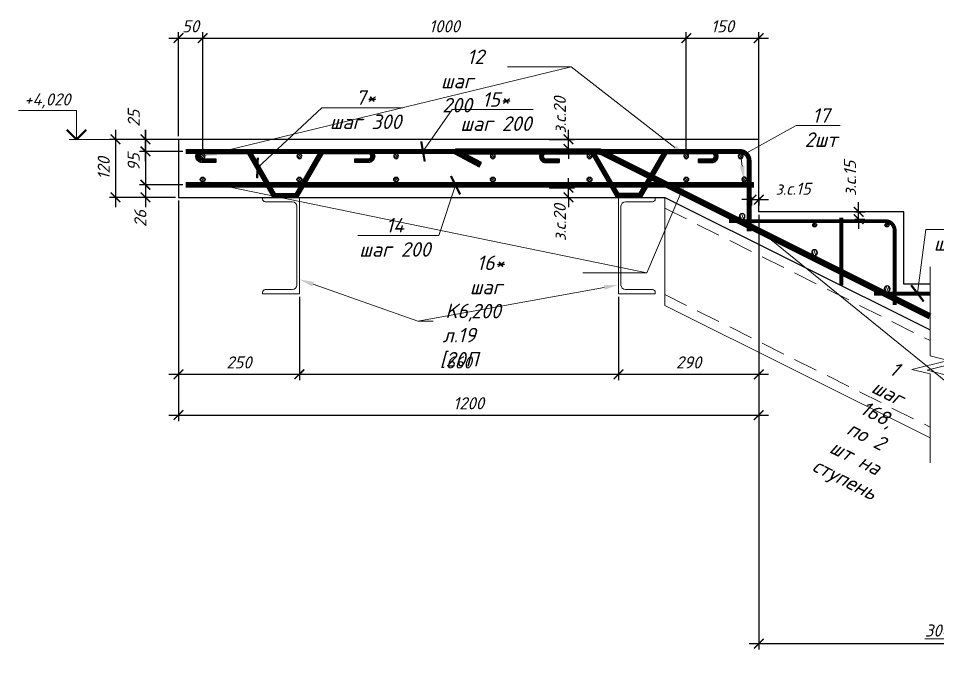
# Model space of a CAD drawing. Header units: millimetres. Extents: x -79646 to 95064, y -231229 to -58107.
# Drawn here: x 23566 to 25467, y -210468 to -209143 of the extents above; entities that cross this region are included whole.
import ezdxf
from ezdxf import colors
from ezdxf.entities.mleader import LeaderData, LeaderLine
from ezdxf.math import Vec2, Vec3

# ---------------------------------------------------------------- set-up
doc = ezdxf.new("R2010")
doc.units = ezdxf.units.MM
doc.header["$PDMODE"] = 3
doc.linetypes.add('HIDDEN', pattern=[0.375, 0.25, -0.125])
doc.layers.get('0').update_dxf_attribs({"lineweight": 5})
doc.layers.get('Defpoints').update_dxf_attribs({"lineweight": 0})
for name, color, linetype, lineweight in [('!!!Металл', 7, 'Continuous', 15), ('#Dimensions', 7, 'Continuous', 9), ('#Арматура', 152, 'Continuous', 30), ('#Бетон разрез', 22, 'Continuous', 30), ('#Выноски', 7, 'Continuous', 15), ('#разм', 7, 'Continuous', 9), ('A-okno', 7, 'Continuous', 0)]:
    doc.layers.add(name, color=color, linetype=linetype, lineweight=lineweight)
doc.layers.add('#Арматура вид_1', color=7, linetype='Continuous', lineweight=35, true_color=0x454545)
doc.layers.add('#Арматура вид_2', color=7, linetype='Continuous', lineweight=35, true_color=0x616161)
doc.styles.add('ESKDW', font='eskdw.shx', dxfattribs={"oblique": 15})
doc.styles.add('STEP PR', font='isocpeui.ttf')
doc.dimstyles.new('SPDS', dxfattribs={"dimscale": 50, "dimtxt": 2.5, "dimasz": 2, "dimexe": 1.25, "dimexo": 0.625, "dimtad": 1, "dimdec": 0, "dimrnd": 0.001, "dimtxsty": 'ESKDW', "dimblk": 'ARCHTICK', "dimcen": 2.5, "dimdle": 2, "dimclrd": 256, "dimclre": 256, "dimclrt": 7, "dimadec": 0, "dimazin": 2, "dimtfac": 0.75, "dimtdec": 0, "dimtmove": 1, "dimatfit": 3, "dimfxl": 1, "dimtolj": 1, "dimarcsym": 1})
pattern_1 = [(45, (200, 0), (-2.2451, 2.2451), [])]
pattern_2 = [(45, (400, 0), (-2.2451, 2.2451), [])]
pattern_3 = [(45, (600, 0), (-2.2451, 2.2451), [])]
pattern_4 = [(45, (800, 0), (-2.2451, 2.2451), [])]
pattern_5 = [(45, (1000, 0), (-2.2451, 2.2451), [])]

# ---------------------------------------------------------------- blocks, each defined once
blk = doc.blocks.new('*U1344')
at = {"layer": '#Арматура', "lineweight": 0}
h = blk.add_hatch(dxfattribs=at)
h.set_pattern_fill('ANSI31')
edge = h.paths.add_edge_path()
edge.add_arc((0, 5), 5, 0, 360)
h = blk.add_hatch(dxfattribs=at)
h.set_pattern_fill('ANSI31')
h.set_pattern_definition(pattern_1)
edge = h.paths.add_edge_path()
edge.add_arc((200, 5), 5, 0, 360)
h = blk.add_hatch(dxfattribs=at)
h.set_pattern_fill('ANSI31')
h.set_pattern_definition(pattern_2)
edge = h.paths.add_edge_path()
edge.add_arc((400, 5), 5, 0, 360)
h = blk.add_hatch(dxfattribs=at)
h.set_pattern_fill('ANSI31')
h.set_pattern_definition(pattern_3)
edge = h.paths.add_edge_path()
edge.add_arc((600, 5), 5, 0, 360)
h = blk.add_hatch(dxfattribs=at)
h.set_pattern_fill('ANSI31')
h.set_pattern_definition(pattern_4)
edge = h.paths.add_edge_path()
edge.add_arc((800, 5), 5, 0, 360)
h = blk.add_hatch(dxfattribs=at)
h.set_pattern_fill('ANSI31')
h.set_pattern_definition(pattern_5)
edge = h.paths.add_edge_path()
edge.add_arc((1000, 5), 5, 0, 360)
for centre in [(0, 5), (200, 5), (400, 5), (600, 5), (800, 5), (1000, 5)]:
    blk.add_circle(centre, 5)
blk = doc.blocks.new('*U1343')
at = {"layer": '#Арматура', "lineweight": 0}
h = blk.add_hatch(dxfattribs=at)
h.set_pattern_fill('ANSI31')
edge = h.paths.add_edge_path()
edge.add_arc((0, 5), 5, 0, 360)
h = blk.add_hatch(dxfattribs=at)
h.set_pattern_fill('ANSI31')
h.set_pattern_definition(pattern_1)
edge = h.paths.add_edge_path()
edge.add_arc((200, 5), 5, 0, 360)
h = blk.add_hatch(dxfattribs=at)
h.set_pattern_fill('ANSI31')
h.set_pattern_definition(pattern_2)
edge = h.paths.add_edge_path()
edge.add_arc((400, 5), 5, 0, 360)
h = blk.add_hatch(dxfattribs=at)
h.set_pattern_fill('ANSI31')
h.set_pattern_definition(pattern_3)
edge = h.paths.add_edge_path()
edge.add_arc((600, 5), 5, 0, 360)
h = blk.add_hatch(dxfattribs=at)
h.set_pattern_fill('ANSI31')
h.set_pattern_definition(pattern_4)
edge = h.paths.add_edge_path()
edge.add_arc((800, 5), 5, 0, 360)
h = blk.add_hatch(dxfattribs=at)
h.set_pattern_fill('ANSI31')
h.set_pattern_definition(pattern_5)
edge = h.paths.add_edge_path()
edge.add_arc((1000, 5), 5, 0, 360)
for centre in [(0, 5), (200, 5), (400, 5), (600, 5), (800, 5), (1000, 5)]:
    blk.add_circle(centre, 5)
blk = doc.blocks.new('*U104')
at = {"color": 0, "linetype": 'ByBlock', "lineweight": -2}
for p, q in [((0, 200), (0, 0)), ((0, 200), (76, 200)), ((14.7, 191), (70.5, 191)), ((76, 200), (76, 196.5)), ((5.2, 181.5), (5.2, 18.5)), ((0, 0), (76, 0)), ((14.7, 9), (70.5, 9)), ((76, 0), (76, 3.5))]:
    blk.add_line(p, q, dxfattribs=at)
for centre, radius, start, end in [((14.7, 181.5), 9.5, 90, 180), ((70.5, 196.5), 5.5, 270, 0), ((14.7, 18.5), 9.5, 180, 270), ((70.5, 3.5), 5.5, 0, 90)]:
    blk.add_arc(centre, radius, start, end, dxfattribs=at)
blk = doc.blocks.new('*U885')
at = {"color": 0, "linetype": 'ByBlock', "lineweight": -2}
for p, q in [((6.141, 0), (6.453, 1.25)), ((6.453, 1.25), (7.078, -1.25)), ((6.141, 0), (0, 0)), ((7.078, -1.25), (7.391, 0)), ((13.531, 0), (7.391, 0))]:
    blk.add_line(p, q, dxfattribs=at)
blk = doc.blocks.new('*U886')
at = {"color": 0, "linetype": 'ByBlock', "lineweight": -2}
for p, q in [((6.149, 0), (6.462, 1.25)), ((6.462, 1.25), (7.087, -1.25)), ((6.149, 0), (0, 0)), ((7.087, -1.25), (7.399, 0)), ((13.548, 0), (7.399, 0))]:
    blk.add_line(p, q, dxfattribs=at)
blk = doc.blocks.new('_ArchTick')
at = {"color": 0, "linetype": 'ByBlock', "const_width": 0.15}
blk.add_lwpolyline([(-0.5, -0.5), (0.5, 0.5)], dxfattribs=at)
blk = doc.blocks.new('*D1004')
at = {"layer": '#Dimensions', "lineweight": -2, "transparency": 16777216}
for p, q in [((25303.7, -209543.8), (25303.7, -209523.8)), ((25295.6, -209543.8), (25316.2, -209543.8)), ((25303.7, -209559.1), (25303.7, -209543.8)), ((25295.6, -209559.1), (25316.2, -209559.1)), ((25303.7, -209559.1), (25303.7, -209579.1))]:
    blk.add_line(p, q, dxfattribs=at)
at = {"layer": 'Defpoints', "color": 0, "lineweight": 0, "transparency": 16777216}
for p in [(25289.4, -209543.8), (25303.7, -209543.8), (25289.4, -209559.1)]:
    blk.add_point(p, dxfattribs=at)
at = {"layer": '#Dimensions', "lineweight": -2, "transparency": 16777216, "xscale": 20, "yscale": 20, "zscale": 20}
for p, rotation in [((25303.7, -209543.8), 270), ((25303.7, -209559.1), 90)]:
    blk.add_blockref('_ArchTick', p, dxfattribs=dict(at, rotation=rotation))
at = {"layer": '#Dimensions', "transparency": 16777216, "insert": (25285.8, -209474.4), "char_height": 25, "attachment_point": 5, "rotation": 90, "style": 'STEP PR'}
blk.add_mtext('\\A1;з.с.15', dxfattribs=at)
blk = doc.blocks.new('*D1010')
at = {"layer": '#Dimensions', "lineweight": -2, "transparency": 16777216}
for p, q in [((23828.9, -209438.8), (23828.9, -209373.8)), ((23905.9, -209393.8), (23816.4, -209393.8)), ((23905.9, -209418.8), (23816.4, -209418.8))]:
    blk.add_line(p, q, dxfattribs=at)
at = {"layer": 'Defpoints', "color": 0, "lineweight": 0, "transparency": 16777216}
for p in [(23828.9, -209393.8), (23912.2, -209393.8), (23912.2, -209418.8)]:
    blk.add_point(p, dxfattribs=at)
at = {"layer": '#Dimensions', "lineweight": -2, "transparency": 16777216, "xscale": 20, "yscale": 20, "zscale": 20}
for p, rotation in [((23828.9, -209393.8), 90), ((23828.9, -209418.8), 270)]:
    blk.add_blockref('_ArchTick', p, dxfattribs=dict(at, rotation=rotation))
at = {"layer": '#Dimensions', "transparency": 16777216, "insert": (23804.7, -209350.2), "char_height": 25, "attachment_point": 5, "rotation": 90, "style": 'STEP PR'}
blk.add_mtext('\\A1;25', dxfattribs=at)
blk = doc.blocks.new('*D1011')
at = {"layer": '#Dimensions', "lineweight": -2, "transparency": 16777216}
for p, q in [((23828.9, -209373.8), (23828.9, -209507.8)), ((23905.9, -209393.8), (23816.4, -209393.8)), ((23905.9, -209487.8), (23816.4, -209487.8))]:
    blk.add_line(p, q, dxfattribs=at)
at = {"layer": 'Defpoints', "color": 0, "lineweight": 0, "transparency": 16777216}
for p in [(23912.2, -209393.8), (23828.9, -209487.8), (23912.2, -209487.8)]:
    blk.add_point(p, dxfattribs=at)
at = {"layer": '#Dimensions', "lineweight": -2, "transparency": 16777216, "xscale": 20, "yscale": 20, "zscale": 20}
for p, rotation in [((23828.9, -209393.8), 90), ((23828.9, -209487.8), 270)]:
    blk.add_blockref('_ArchTick', p, dxfattribs=dict(at, rotation=rotation))
at = {"layer": '#Dimensions', "transparency": 16777216, "insert": (23804.4, -209440.8), "char_height": 25, "attachment_point": 5, "rotation": 90, "style": 'STEP PR'}
blk.add_mtext('\\A1;95', dxfattribs=at)
blk = doc.blocks.new('*D1012')
at = {"layer": '#Dimensions', "lineweight": -2, "transparency": 16777216}
for p, q in [((23828.9, -209467.8), (23828.9, -209533.8)), ((23905.9, -209487.8), (23816.4, -209487.8)), ((23890.9, -209513.8), (23816.4, -209513.8))]:
    blk.add_line(p, q, dxfattribs=at)
at = {"layer": 'Defpoints', "color": 0, "lineweight": 0, "transparency": 16777216}
for p in [(23912.2, -209487.8), (23828.9, -209513.8), (23897.2, -209513.8)]:
    blk.add_point(p, dxfattribs=at)
at = {"layer": '#Dimensions', "lineweight": -2, "transparency": 16777216, "xscale": 20, "yscale": 20, "zscale": 20}
for p, rotation in [((23828.9, -209487.8), 90), ((23828.9, -209513.8), 270)]:
    blk.add_blockref('_ArchTick', p, dxfattribs=dict(at, rotation=rotation))
at = {"layer": '#Dimensions', "transparency": 16777216, "insert": (23818.3, -209557.6), "char_height": 25, "attachment_point": 5, "rotation": 90, "style": 'STEP PR'}
blk.add_mtext('\\A1;26', dxfattribs=at)
blk = doc.blocks.new('*D1013')
at = {"layer": '#Dimensions', "lineweight": -2, "transparency": 16777216}
for p, q in [((23767.1, -209373.8), (23767.1, -209533.8)), ((23890.9, -209393.8), (23754.6, -209393.8)), ((23890.9, -209513.8), (23754.6, -209513.8))]:
    blk.add_line(p, q, dxfattribs=at)
at = {"layer": 'Defpoints', "color": 0, "lineweight": 0, "transparency": 16777216}
for p in [(23897.2, -209393.8), (23767.1, -209513.8), (23897.2, -209513.8)]:
    blk.add_point(p, dxfattribs=at)
at = {"layer": '#Dimensions', "lineweight": -2, "transparency": 16777216, "xscale": 20, "yscale": 20, "zscale": 20}
for p, rotation in [((23767.1, -209393.8), 90), ((23767.1, -209513.8), 270)]:
    blk.add_blockref('_ArchTick', p, dxfattribs=dict(at, rotation=rotation))
at = {"layer": '#Dimensions', "transparency": 16777216, "insert": (23742.6, -209453.8), "char_height": 25, "attachment_point": 5, "rotation": 90, "style": 'STEP PR'}
blk.add_mtext('\\A1;120', dxfattribs=at)
blk = doc.blocks.new('*D978')
at = {"layer": '#Dimensions', "lineweight": -2, "transparency": 16777216}
for p, q in [((24703.8, -209393.8), (24703.8, -209373.8)), ((24663.8, -209393.8), (24716.3, -209393.8)), ((24703.8, -209413.8), (24703.8, -209393.8)), ((24663.8, -209413.8), (24716.3, -209413.8)), ((24703.8, -209413.8), (24703.8, -209433.8))]:
    blk.add_line(p, q, dxfattribs=at)
at = {"layer": 'Defpoints', "color": 0, "lineweight": 0, "transparency": 16777216}
for p in [(24657.5, -209393.8), (24703.8, -209393.8), (24657.5, -209413.8)]:
    blk.add_point(p, dxfattribs=at)
at = {"layer": '#Dimensions', "lineweight": -2, "transparency": 16777216, "xscale": 20, "yscale": 20, "zscale": 20}
for p, rotation in [((24703.8, -209393.8), 270), ((24703.8, -209413.8), 90)]:
    blk.add_blockref('_ArchTick', p, dxfattribs=dict(at, rotation=rotation))
at = {"layer": '#Dimensions', "transparency": 16777216, "insert": (24685.8, -209343.6), "char_height": 25, "attachment_point": 5, "rotation": 90, "style": 'STEP PR'}
blk.add_mtext('\\A1;з.с.20', dxfattribs=at)
blk = doc.blocks.new('*D984')
at = {"layer": '#Dimensions', "lineweight": -2, "transparency": 16777216}
for p, q in [((23897.2, -209387.5), (23897.2, -209171.8)), ((23947.2, -209422.5), (23947.2, -209171.8)), ((23877.2, -209184.3), (23967.2, -209184.3))]:
    blk.add_line(p, q, dxfattribs=at)
at = {"layer": 'Defpoints', "color": 0, "lineweight": 0, "transparency": 16777216}
for p in [(23947.2, -209184.3), (23897.2, -209393.8), (23947.2, -209428.8)]:
    blk.add_point(p, dxfattribs=at)
at = {"layer": '#Dimensions', "lineweight": -2, "transparency": 16777216, "xscale": 20, "yscale": 20, "zscale": 20, "rotation": 180}
blk.add_blockref('_ArchTick', (23897.2, -209184.3), dxfattribs=at)
at = {"layer": '#Dimensions', "lineweight": -2, "transparency": 16777216, "xscale": 20, "yscale": 20, "zscale": 20}
blk.add_blockref('_ArchTick', (23947.2, -209184.3), dxfattribs=at)
at = {"layer": '#Dimensions', "transparency": 16777216, "insert": (23922.2, -209159.8), "char_height": 25, "attachment_point": 5, "style": 'STEP PR'}
blk.add_mtext('\\A1;50', dxfattribs=at)
blk = doc.blocks.new('*U1371')
at = {"layer": '#Арматура', "lineweight": 0}
h = blk.add_hatch(dxfattribs=at)
h.set_pattern_fill('ANSI31')
edge = h.paths.add_edge_path()
edge.add_arc((0, 5), 5, 0, 360)
blk.add_circle((0, 5), 5)
blk = doc.blocks.new('*D1021')
at = {"layer": '#Dimensions', "lineweight": -2, "transparency": 16777216}
for p, q in [((24947.2, -209422.5), (24947.2, -209171.8)), ((25097.2, -209422.5), (25097.2, -209171.8)), ((24927.2, -209184.3), (25117.2, -209184.3))]:
    blk.add_line(p, q, dxfattribs=at)
at = {"layer": 'Defpoints', "color": 0, "lineweight": 0, "transparency": 16777216}
for p in [(25097.2, -209184.3), (24947.2, -209428.8), (25097.2, -209428.8)]:
    blk.add_point(p, dxfattribs=at)
at = {"layer": '#Dimensions', "lineweight": -2, "transparency": 16777216, "xscale": 20, "yscale": 20, "zscale": 20, "rotation": 180}
blk.add_blockref('_ArchTick', (24947.2, -209184.3), dxfattribs=at)
at = {"layer": '#Dimensions', "lineweight": -2, "transparency": 16777216, "xscale": 20, "yscale": 20, "zscale": 20}
blk.add_blockref('_ArchTick', (25097.2, -209184.3), dxfattribs=at)
at = {"layer": '#Dimensions', "transparency": 16777216, "insert": (25022.2, -209159.8), "char_height": 25, "attachment_point": 5, "style": 'STEP PR'}
blk.add_mtext('\\A1;150', dxfattribs=at)
blk = doc.blocks.new('*D1022')
at = {"layer": '#Dimensions', "lineweight": -2, "transparency": 16777216}
for p, q in [((25082.2, -209514.1), (25082.2, -209531)), ((25097.2, -209514.1), (25097.2, -209531)), ((25082.2, -209518.5), (25062.2, -209518.5)), ((25082.2, -209518.5), (25097.2, -209518.5)), ((25097.2, -209518.5), (25117.2, -209518.5))]:
    blk.add_line(p, q, dxfattribs=at)
at = {"layer": 'Defpoints', "color": 0, "lineweight": 0, "transparency": 16777216}
for p in [(25082.2, -209507.8), (25097.2, -209507.8), (25097.2, -209518.5)]:
    blk.add_point(p, dxfattribs=at)
at = {"layer": '#Dimensions', "lineweight": -2, "transparency": 16777216, "xscale": 20, "yscale": 20, "zscale": 20}
blk.add_blockref('_ArchTick', (25082.2, -209518.5), dxfattribs=at)
at = {"layer": '#Dimensions', "lineweight": -2, "transparency": 16777216, "xscale": 20, "yscale": 20, "zscale": 20, "rotation": 180}
blk.add_blockref('_ArchTick', (25097.2, -209518.5), dxfattribs=at)
at = {"layer": '#Dimensions', "transparency": 16777216, "insert": (25168.3, -209496), "char_height": 25, "attachment_point": 5, "style": 'STEP PR'}
blk.add_mtext('\\A1;з.с.15', dxfattribs=at)
blk = doc.blocks.new('*D986')
at = {"layer": '#Dimensions', "lineweight": -2, "transparency": 16777216}
for p, q in [((23947.2, -209422.5), (23947.2, -209171.8)), ((24947.2, -209422.5), (24947.2, -209171.8)), ((23927.2, -209184.3), (24967.2, -209184.3))]:
    blk.add_line(p, q, dxfattribs=at)
at = {"layer": 'Defpoints', "color": 0, "lineweight": 0, "transparency": 16777216}
for p in [(24947.2, -209184.3), (23947.2, -209428.8), (24947.2, -209428.8)]:
    blk.add_point(p, dxfattribs=at)
at = {"layer": '#Dimensions', "lineweight": -2, "transparency": 16777216, "xscale": 20, "yscale": 20, "zscale": 20, "rotation": 180}
blk.add_blockref('_ArchTick', (23947.2, -209184.3), dxfattribs=at)
at = {"layer": '#Dimensions', "lineweight": -2, "transparency": 16777216, "xscale": 20, "yscale": 20, "zscale": 20}
blk.add_blockref('_ArchTick', (24947.2, -209184.3), dxfattribs=at)
at = {"layer": '#Dimensions', "transparency": 16777216, "insert": (24447.2, -209159.8), "char_height": 25, "attachment_point": 5, "style": 'STEP PR'}
blk.add_mtext('\\A1;1000', dxfattribs=at)
blk = doc.blocks.new('*D1018')
at = {"layer": '#Dimensions', "lineweight": -2, "transparency": 16777216}
for p, q in [((23897.2, -209520), (23897.2, -209892.4)), ((24147.2, -209720), (24147.2, -209892.4)), ((23877.2, -209879.9), (24167.2, -209879.9))]:
    blk.add_line(p, q, dxfattribs=at)
at = {"layer": 'Defpoints', "color": 0, "lineweight": 0, "transparency": 16777216}
for p in [(23897.2, -209513.8), (24147.2, -209713.8), (24147.2, -209879.9)]:
    blk.add_point(p, dxfattribs=at)
at = {"layer": '#Dimensions', "lineweight": -2, "transparency": 16777216, "xscale": 20, "yscale": 20, "zscale": 20, "rotation": 180}
blk.add_blockref('_ArchTick', (23897.2, -209879.9), dxfattribs=at)
at = {"layer": '#Dimensions', "lineweight": -2, "transparency": 16777216, "xscale": 20, "yscale": 20, "zscale": 20}
blk.add_blockref('_ArchTick', (24147.2, -209879.9), dxfattribs=at)
at = {"layer": '#Dimensions', "transparency": 16777216, "insert": (24022.2, -209855.4), "char_height": 25, "attachment_point": 5, "style": 'STEP PR'}
blk.add_mtext('\\A1;250', dxfattribs=at)
blk = doc.blocks.new('*D1019')
at = {"layer": '#Dimensions', "lineweight": -2, "transparency": 16777216}
for p, q in [((24147.2, -209720), (24147.2, -209892.4)), ((24807, -209720), (24807, -209892.4)), ((24127.2, -209879.9), (24827, -209879.9))]:
    blk.add_line(p, q, dxfattribs=at)
at = {"layer": 'Defpoints', "color": 0, "lineweight": 0, "transparency": 16777216}
for p in [(24147.2, -209713.8), (24807, -209713.8), (24807, -209879.9)]:
    blk.add_point(p, dxfattribs=at)
at = {"layer": '#Dimensions', "lineweight": -2, "transparency": 16777216, "xscale": 20, "yscale": 20, "zscale": 20, "rotation": 180}
blk.add_blockref('_ArchTick', (24147.2, -209879.9), dxfattribs=at)
at = {"layer": '#Dimensions', "lineweight": -2, "transparency": 16777216, "xscale": 20, "yscale": 20, "zscale": 20}
blk.add_blockref('_ArchTick', (24807, -209879.9), dxfattribs=at)
at = {"layer": '#Dimensions', "transparency": 16777216, "insert": (24477.1, -209855.4), "char_height": 25, "attachment_point": 5, "style": 'STEP PR'}
blk.add_mtext('\\A1;660', dxfattribs=at)
blk = doc.blocks.new('*D1015')
at = {"layer": '#Dimensions', "lineweight": -2, "transparency": 16777216}
for p, q in [((25097.2, -209550), (25097.2, -209892.4)), ((24807, -209720), (24807, -209892.4)), ((24787, -209879.9), (25117.2, -209879.9))]:
    blk.add_line(p, q, dxfattribs=at)
at = {"layer": 'Defpoints', "color": 0, "lineweight": 0, "transparency": 16777216}
for p in [(25097.2, -209543.8), (24807, -209713.8), (25097.2, -209879.9)]:
    blk.add_point(p, dxfattribs=at)
at = {"layer": '#Dimensions', "lineweight": -2, "transparency": 16777216, "xscale": 20, "yscale": 20, "zscale": 20, "rotation": 180}
blk.add_blockref('_ArchTick', (24807, -209879.9), dxfattribs=at)
at = {"layer": '#Dimensions', "lineweight": -2, "transparency": 16777216, "xscale": 20, "yscale": 20, "zscale": 20}
blk.add_blockref('_ArchTick', (25097.2, -209879.9), dxfattribs=at)
at = {"layer": '#Dimensions', "transparency": 16777216, "insert": (24952.1, -209855.4), "char_height": 25, "attachment_point": 5, "style": 'STEP PR'}
blk.add_mtext('\\A1;290', dxfattribs=at)
blk = doc.blocks.new('*D1016')
at = {"layer": '#Dimensions', "lineweight": -2, "transparency": 16777216}
for p, q in [((25097.2, -209550), (25097.2, -210449.8)), ((25997.2, -210000), (25997.2, -210449.8)), ((25077.2, -210437.3), (26017.2, -210437.3))]:
    blk.add_line(p, q, dxfattribs=at)
at = {"layer": 'Defpoints', "color": 0, "lineweight": 0, "transparency": 16777216}
for p in [(25097.2, -209543.8), (25997.2, -209993.8), (25997.2, -210437.3)]:
    blk.add_point(p, dxfattribs=at)
at = {"layer": '#Dimensions', "lineweight": -2, "transparency": 16777216, "xscale": 20, "yscale": 20, "zscale": 20, "rotation": 180}
blk.add_blockref('_ArchTick', (25097.2, -210437.3), dxfattribs=at)
at = {"layer": '#Dimensions', "lineweight": -2, "transparency": 16777216, "xscale": 20, "yscale": 20, "zscale": 20}
blk.add_blockref('_ArchTick', (25997.2, -210437.3), dxfattribs=at)
at = {"layer": '#Dimensions', "transparency": 16777216, "insert": (25547.2, -210410.3), "char_height": 25, "attachment_point": 5, "style": 'STEP PR'}
blk.add_mtext('\\A1;\\L300х10 = 3000', dxfattribs=at)
blk = doc.blocks.new('*U974')
at = {"layer": '#разм', "ltscale": 100, "elevation": 0}
for points in [[(4577173, -920400), (4575971, -920400)], [(4577173, -921000), (4577173, -920400)], [(4578076, -921000), (4577023, -921000)]]:
    blk.add_lwpolyline(points, dxfattribs=at)
at = {"layer": 'A-okno', "color": 0, "lineweight": 50, "ltscale": 100, "elevation": 0}
for points in [[(4577173, -921000), (4576973, -920800)], [(4577173, -921000), (4577373, -920800)]]:
    blk.add_lwpolyline(points, dxfattribs=at)
at = {"layer": '#разм', "style": 'STEP PR'}
for tag, p in [('ОТМЕТКА', (4576248, -920299)), ('ПРИМЕЧАНИЕ', (4577032, -920711))]:
    blk.add_attdef(tag, p, '', height=250, dxfattribs=at)
blk = doc.blocks.new('*D991')
at = {"layer": '#Dimensions', "lineweight": -2, "transparency": 16777216}
for p, q in [((23897.2, -209520), (23897.2, -209977)), ((25097.2, -209550), (25097.2, -209977)), ((23877.2, -209964.5), (25117.2, -209964.5))]:
    blk.add_line(p, q, dxfattribs=at)
at = {"layer": 'Defpoints', "color": 0, "lineweight": 0, "transparency": 16777216}
for p in [(23897.2, -209513.8), (25097.2, -209543.8), (25097.2, -209964.5)]:
    blk.add_point(p, dxfattribs=at)
at = {"layer": '#Dimensions', "lineweight": -2, "transparency": 16777216, "xscale": 20, "yscale": 20, "zscale": 20, "rotation": 180}
blk.add_blockref('_ArchTick', (23897.2, -209964.5), dxfattribs=at)
at = {"layer": '#Dimensions', "lineweight": -2, "transparency": 16777216, "xscale": 20, "yscale": 20, "zscale": 20}
blk.add_blockref('_ArchTick', (25097.2, -209964.5), dxfattribs=at)
at = {"layer": '#Dimensions', "transparency": 16777216, "insert": (24497.2, -209940), "char_height": 25, "attachment_point": 5, "style": 'STEP PR'}
blk.add_mtext('\\A1;1200', dxfattribs=at)
blk = doc.blocks.new('*U895')
at = {"layer": '#Арматура', "lineweight": 0}
h = blk.add_hatch(dxfattribs=at)
h.set_pattern_fill('ANSI31', scale=0.8)
edge = h.paths.add_edge_path()
edge.add_arc((0, 4), 4, 0, 360)
blk.add_circle((0, 4), 4)
blk = doc.blocks.new('*U1355')
at = {"layer": '#Арматура', "lineweight": 0}
h = blk.add_hatch(dxfattribs=at)
h.set_pattern_fill('ANSI31', scale=1.2)
edge = h.paths.add_edge_path()
edge.add_arc((0, 6), 6, 0, 360)
blk.add_circle((0, 6), 6)
blk = doc.blocks.new('*D1372')
at = {"layer": '#Dimensions', "lineweight": -2, "transparency": 16777216}
for p, q in [((24703.8, -209493.8), (24703.8, -209473.8)), ((24663.8, -209493.8), (24716.3, -209493.8)), ((24703.8, -209513.8), (24703.8, -209493.8)), ((24663.8, -209513.8), (24716.3, -209513.8)), ((24703.8, -209513.8), (24703.8, -209533.8))]:
    blk.add_line(p, q, dxfattribs=at)
at = {"layer": 'Defpoints', "color": 0, "lineweight": 0, "transparency": 16777216}
for p in [(24657.5, -209493.8), (24703.8, -209493.8), (24657.5, -209513.8)]:
    blk.add_point(p, dxfattribs=at)
at = {"layer": '#Dimensions', "lineweight": -2, "transparency": 16777216, "xscale": 20, "yscale": 20, "zscale": 20}
for p, rotation in [((24703.8, -209493.8), 270), ((24703.8, -209513.8), 90)]:
    blk.add_blockref('_ArchTick', p, dxfattribs=dict(at, rotation=rotation))
at = {"layer": '#Dimensions', "transparency": 16777216, "insert": (24685.8, -209565.9), "char_height": 25, "attachment_point": 5, "rotation": 90, "style": 'STEP PR'}
blk.add_mtext('\\A1;з.с.20', dxfattribs=at)

msp = doc.modelspace()

# ---------------------------------------------------------------- linework, layer by layer
at = {"layer": '!!!Металл'}
for points in [[(24903.01516, -209513.77604), (25451.26403, -209787.90048)], [(24903.01516, -209513.77604), (24903.01516, -209737.38284)], [(24903.01516, -209737.38284), (25451.26403, -210011.50728)]]:
    msp.add_lwpolyline(points, dxfattribs=at)
at = {"layer": '!!!Металл', "linetype": 'HIDDEN', "ltscale": 200}
for points in [[(24903.01516, -209536.13672), (25451.26403, -209810.26116)], [(24903.01516, -209715.02216), (25451.26403, -209989.1466)]]:
    msp.add_lwpolyline(points, dxfattribs=at)
at = {"layer": '#Арматура'}
msp.add_lwpolyline([(23974.11304, -209441.77604), (23943.65828, -209441.77604, -0.8111722407), (23943.65828, -209415.77604), (24045.10032, -209415.77604), (24097.06184, -209505.77604), (24118.02039, -209505.77604), (24138.97894, -209505.77604), (24190.94046, -209415.77604), (24292.3825, -209415.77604, -0.8111722407), (24292.3825, -209441.77604), (24261.92774, -209441.77604), (24261.92774, -209433.77604), (24291.35631, -209433.77604, 0.7142857143), (24291.35631, -209423.77604), (24195.55927, -209423.77604), (24143.59774, -209513.77604), (24118.02039, -209513.77604), (24092.44304, -209513.77604), (24040.48152, -209423.77604), (23944.68447, -209423.77604, 0.7142857143), (23944.68447, -209433.77604), (23974.11304, -209433.77604)], format="xyb", close=True, dxfattribs=at)
for points in [[(25453.5001, -209755.47749), (24775.16469, -209416.30979, 0.1164338215), (24764.43156, -209413.77604), (24469.76013, -209413.77604), (24467.40577, -209423.19329), (24518.93094, -209450.71463), (24523.64232, -209441.89403), (24489.722, -209423.77604), (24764.43156, -209423.77604, -0.1164338215), (24770.69255, -209425.25406), (25449.02796, -209764.42177)], [(24972.39043, -209441.77604), (25002.84519, -209441.77604, 0.8111722407), (25002.84519, -209415.77604), (24901.40315, -209415.77604), (24849.44163, -209505.77604), (24828.48308, -209505.77604), (24807.52453, -209505.77604), (24755.56301, -209415.77604), (24654.12097, -209415.77604, 0.8111722407), (24654.12097, -209441.77604), (24684.57573, -209441.77604)], [(24972.39043, -209441.77604), (24972.39043, -209433.77604), (25001.819, -209433.77604, 0.7142857143), (25001.819, -209423.77604), (24906.02195, -209423.77604), (24854.06043, -209513.77604), (24828.48308, -209513.77604), (24802.90573, -209513.77604), (24750.9442, -209423.77604), (24655.14716, -209423.77604, 0.7142857143), (24655.14716, -209433.77604), (24684.57573, -209433.77604), (24684.57573, -209441.77604)]]:
    msp.add_lwpolyline(points, format="xyb", dxfattribs=at)
at = {"layer": '#Арматура', "const_width": 8}
msp.add_lwpolyline([(25267.73208, -209556.13451), (25267.73208, -209696.13451)], dxfattribs=at)
at = {"layer": '#Арматура вид_1'}
for points, const_width in [([(23912.17923, -209418.77604), (25058.17923, -209418.77604, -0.4142135624), (25077.17923, -209437.77604), (25077.17923, -209584.08757)], 10), ([(25378.17923, -209736.35808), (25378.17923, -209582.13451, 0.4142135624), (25359.17923, -209563.13451), (25035.2731, -209563.13451)], 8)]:
    msp.add_lwpolyline(points, format="xyb", dxfattribs=dict(at, const_width=const_width))
for points, const_width in [([(23912.17923, -209487.77604), (25087.17923, -209487.77604)], 12), ([(25451.26403, -209713.13451), (25335.2731, -209713.13451)], 8)]:
    msp.add_lwpolyline(points, dxfattribs=dict(at, const_width=const_width))
at = {"layer": '#Арматура вид_2'}
for points in [[(24261.92774, -209437.77604, 8, 8, 0), (24291.92774, -209437.77604, 8, 8, 0.7777777778), (24291.92774, -209419.77604, 8, 8, 0), (24193.24986, -209419.77604, 8, 8, 0), (24141.28834, -209509.77604, 8, 8, 0), (24118.02039, -209509.77604, 8, 8, 0), (24094.75244, -209509.77604, 8, 8, 0), (24042.79092, -209419.77604, 8, 8, 0), (23944.11304, -209419.77604, 8, 8, 0.7777777778), (23944.11304, -209437.77604, 8, 8, 0), (23974.11304, -209437.77604, 0, 0, 0)], [(25451.26403, -209759.94963, 10, 10, 0), (24772.92862, -209420.78193, 10, 10, 0.1164338215), (24764.43156, -209418.77604, 10, 10, 0), (24469.74845, -209418.77604, 10, 10, 0), (24521.28663, -209446.30433, 0, 0, 0)], [(24972.39043, -209437.77604, 8, 8, 0), (25002.39043, -209437.77604, 8, 8, 0.7777777778), (25002.39043, -209419.77604, 8, 8, 0), (24903.71255, -209419.77604, 8, 8, 0), (24851.75103, -209509.77604, 8, 8, 0), (24828.48308, -209509.77604, 8, 8, 0), (24805.21513, -209509.77604, 8, 8, 0), (24753.25361, -209419.77604, 8, 8, 0), (24654.57573, -209419.77604, 8, 8, 0.7777777778), (24654.57573, -209437.77604, 8, 8, 0), (24684.57573, -209437.77604, 0, 0, 0)]]:
    msp.add_lwpolyline(points, format="xyseb", dxfattribs=at)
at = {"layer": '#Бетон разрез'}
for points in [[(25097.17923, -209393.77604), (23897.17923, -209393.77604), (23897.17923, -209513.77604), (24903.01516, -209513.77604)], [(25397.17923, -209693.77604), (25397.17923, -209543.77604), (25097.17923, -209543.77604), (25097.17923, -209393.77604)], [(24903.01516, -209513.77604), (25451.26403, -209787.90048)], [(25451.26403, -209693.77604), (25397.17923, -209693.77604)]]:
    msp.add_lwpolyline(points, dxfattribs=at)

# ---------------------------------------------------------------- block references
at = {"layer": '!!!Металл', "xscale": -1}
msp.add_blockref('*U104', (24147.17923, -209713.77604), dxfattribs=at)
at = {"layer": '!!!Металл'}
msp.add_blockref('*U104', (24807.01516, -209713.77604), dxfattribs=at)
at = {"layer": '#Dimensions'}
ref = msp.add_blockref('*U974', (-434031.0023, -117293.76293, 0), dxfattribs=dict(at, xscale=0.1, yscale=0.1, zscale=0.1))
ref.add_attrib('ОТМЕТКА', '+4,020', (23578.20358, -209323.68572, 0), dxfattribs={"layer": '#разм', "height": 25, "style": 'STEP PR'})
at = {"layer": '#Арматура', "xscale": -1}
for name, p in [('*U1344', (24947.17923, -209433.77604)), ('*U1371', (25059.79025, -209433.77604)), ('*U1371', (25067.17923, -209481.77604))]:
    msp.add_blockref(name, p, dxfattribs=at)
at = {"layer": '#Арматура', "rotation": 180}
msp.add_blockref('*U1343', (24947.17923, -209471.77604), dxfattribs=at)
at = {"layer": '#Арматура', "xscale": -1, "rotation": 333.4349488229221}
for p in [(25059.94317, -209558.60664), (25209.94317, -209633.65283), (25359.94317, -209708.60664)]:
    msp.add_blockref('*U1355', p, dxfattribs=at)
at = {"layer": '#Арматура'}
for p in [(25212.62645, -209575.13451), (25362.17923, -209575.13451)]:
    msp.add_blockref('*U895', p, dxfattribs=at)
at = {"xscale": -30, "yscale": -30, "zscale": -30, "rotation": 270}
for name, p in [('*U885', (25451.26403, -210063.45846)), ('*U886', (25482.73417, -210065.35611))]:
    msp.add_blockref(name, p, dxfattribs=at)

# ---------------------------------------------------------------- dimensions: what is measured, and where the dimension line sits
at = {"layer": '#Dimensions'}
dim = msp.add_linear_dim(base=(23947.17923, -209184.31112), p1=(23897.17923, -209393.77604), p2=(23947.17923, -209428.77604), dimstyle='SPDS', override={"dimscale": 10, "dimgap": 1.2, "dimrnd": 5, "dimtxsty": 'STEP PR', "dimblk1": 'ArchTick', "dimblk2": 'ArchTick', "dimsah": 1, "dimclrt": 256}, dxfattribs=at)
dim.commit()
dim.dimension.update_dxf_attribs({"geometry": '*D984', "text_midpoint": (23922.17923, -209184.31112), "dimtype": 160})
for base, p1, p2, picture, middle in [((24947.17923, -209184.31112), (23947.17923, -209428.77604), (24947.17923, -209428.77604), '*D986', (24447.17923, -209159.81112)), ((25097.17923, -209184.31112), (24947.17923, -209428.77604), (25097.17923, -209428.77604), '*D1021', (25022.17923, -209159.81112)), ((24147.17923, -209879.88523), (23897.17923, -209513.77604), (24147.17923, -209713.77604), '*D1018', (24022.17923, -209855.38523)), ((25097.17923, -209964.46611), (23897.17923, -209513.77604), (25097.17923, -209543.77604), '*D991', (24497.17923, -209939.96611)), ((25097.17923, -209879.88523), (24807.01516, -209713.77604), (25097.17923, -209543.77604), '*D1015', (24952.0972, -209855.38523)), ((24807.01516, -209879.88523), (24147.17923, -209713.77604), (24807.01516, -209713.77604), '*D1019', (24477.0972, -209855.38523))]:
    dim = msp.add_linear_dim(base=base, p1=p1, p2=p2, dimstyle='SPDS', override={"dimscale": 10, "dimgap": 1.2, "dimrnd": 5, "dimtxsty": 'STEP PR', "dimblk1": 'ArchTick', "dimblk2": 'ArchTick', "dimsah": 1, "dimclrt": 256}, dxfattribs=at)
    dim.commit()
    dim.dimension.update_dxf_attribs({"geometry": picture, "text_midpoint": middle})
for base, p1, p2, picture, middle in [((24703.75671, -209393.77604), (24657.50077, -209413.77604), (24657.50077, -209393.77604), '*D978', (24710.27939, -209343.62682)), ((25303.68853, -209543.77604), (25289.3905, -209559.13451), (25289.3905, -209543.77604), '*D1004', (25310.30972, -209474.40516)), ((24703.75671, -209493.77604), (24657.50077, -209513.77604), (24657.50077, -209493.77604), '*D1372', (24710.27939, -209565.85717))]:
    dim = msp.add_linear_dim(base=base, p1=p1, p2=p2, angle=90, text='з.с.<>', dimstyle='SPDS', override={"dimscale": 10, "dimgap": 1.2, "dimrnd": 5, "dimtxsty": 'STEP PR', "dimblk1": 'ArchTick', "dimblk2": 'ArchTick', "dimsah": 1, "dimclrt": 256}, dxfattribs=at)
    dim.commit()
    dim.dimension.update_dxf_attribs({"geometry": picture, "text_midpoint": middle, "dimtype": 160})
for base, p1, p2, picture, middle in [((23828.91242, -209393.77604), (23912.17923, -209418.77604), (23912.17923, -209393.77604), '*D1010', (23829.18963, -209350.15112)), ((23828.91242, -209513.77604), (23912.17923, -209487.77604), (23897.17923, -209513.77604), '*D1012', (23842.84892, -209557.59678))]:
    dim = msp.add_linear_dim(base=base, p1=p1, p2=p2, angle=90, dimstyle='SPDS', override={"dimscale": 10, "dimgap": 1.2, "dimrnd": 1, "dimtxsty": 'STEP PR', "dimblk1": 'ArchTick', "dimblk2": 'ArchTick', "dimsah": 1, "dimclrt": 256}, dxfattribs=at)
    dim.commit()
    dim.dimension.update_dxf_attribs({"geometry": picture, "text_midpoint": middle, "dimtype": 160})
for base, p1, p2, picture, middle in [((23767.09496, -209513.77604), (23897.17923, -209393.77604), (23897.17923, -209513.77604), '*D1013', (23742.59496, -209453.77604)), ((23828.91242, -209487.77604), (23912.17923, -209393.77604), (23912.17923, -209487.77604), '*D1011', (23804.41242, -209440.77604))]:
    dim = msp.add_linear_dim(base=base, p1=p1, p2=p2, angle=90, dimstyle='SPDS', override={"dimscale": 10, "dimgap": 1.2, "dimrnd": 5, "dimtxsty": 'STEP PR', "dimblk1": 'ArchTick', "dimblk2": 'ArchTick', "dimsah": 1, "dimclrt": 256}, dxfattribs=at)
    dim.commit()
    dim.dimension.update_dxf_attribs({"geometry": picture, "text_midpoint": middle})
dim = msp.add_linear_dim(base=(25097.17923, -209518.51568), p1=(25082.17923, -209507.83328), p2=(25097.17923, -209507.83328), text='з.с.<>', dimstyle='SPDS', override={"dimscale": 10, "dimgap": 1.2, "dimrnd": 5, "dimtxsty": 'STEP PR', "dimblk1": 'ArchTick', "dimblk2": 'ArchTick', "dimsah": 1, "dimclrt": 256}, dxfattribs=at)
dim.commit()
dim.dimension.update_dxf_attribs({"geometry": '*D1022', "text_midpoint": (25168.28906, -209520.49335), "dimtype": 160})
dim = msp.add_linear_dim(base=(25997.17923, -210437.27062), p1=(25097.17923, -209543.77604), p2=(25997.17923, -209993.77604), text='%%U300х10 = 3000', dimstyle='SPDS', override={"dimscale": 10, "dimgap": 1.2, "dimrnd": 5, "dimtxsty": 'STEP PR', "dimblk1": 'ArchTick', "dimblk2": 'ArchTick', "dimsah": 1, "dimclrt": 256}, dxfattribs=at)
dim.commit()
dim.dimension.update_dxf_attribs({"geometry": '*D1016', "text_midpoint": (25547.17923, -210410.27062)})

# ---------------------------------------------------------------- leaders
at = {"layer": '#Выноски'}
ml = msp.add_multileader_mtext('Standard', dxfattribs=at)
ml.set_content('\\A1;           12\\~\\~\\~\\~\\~\\~\\~\\~\\~\\~\\~\\~           \\Pшаг 200                ', color=256, style='STEP PR')
ml.set_leader_properties(color=256, linetype='ByLayer', lineweight=-1)
ml.build(insert=Vec2(0, 0))
ml.multileader.update_dxf_attribs({"text_left_attachment_type": 6, "text_right_attachment_type": 6, "dogleg_length": 0, "arrow_head_size": 30, "scale": 0.1})
ctx = ml.context
ctx.base_point, ctx.scale, ctx.char_height, ctx.arrow_head_size, ctx.landing_gap_size, ctx.plane_origin = Vec3(24237.18148, -209244.04467), 0.1, 30, 30, 12.5, Vec3(25929.1685, -210805.68072)
ctx.left_attachment, ctx.right_attachment, ctx.text_align_type = 6, 6, 1
notes = []
notes.append((ctx, [(1, (1, 1, 0), (24709.47693, -209244.04467), (-1, 0), 0, [(1, [(23946.39876, -209428.77604)], 0, []), (2, [(24947.17923, -209428.77604)], 0, [])])]))
ctx.mtext.insert, ctx.mtext.rotation, ctx.mtext.width, ctx.mtext.alignment, ctx.mtext.flow_direction = Vec3(24473.32921, -209208.04467), 6.2831853072, 1184.4153198, 2, 5
ml = msp.add_multileader_mtext('Standard', dxfattribs=at)
ml.set_content('\\A1;7*\\Pшаг 300', color=256, style='STEP PR')
ml.set_leader_properties(color=256, linetype='ByLayer', lineweight=-1)
ml.set_arrow_properties(name='ARCHTICK')
ml.build(insert=Vec2(0, 0))
ml.multileader.update_dxf_attribs({"text_left_attachment_type": 6, "text_right_attachment_type": 6, "dogleg_length": 0, "arrow_head_size": 30, "scale": 0.1})
ctx = ml.context
ctx.base_point, ctx.scale, ctx.char_height, ctx.arrow_head_size, ctx.landing_gap_size, ctx.plane_origin = Vec3(24193.73475, -209328.39317), 0.1, 30, 30, 12.5, Vec3(24610.87083, -210255.87276)
ctx.left_attachment, ctx.right_attachment, ctx.text_align_type = 6, 6, 1
notes.append((ctx, [(0, (1, 1, 0), (24193.73475, -209328.39317), (1, 0), 0, [(1, [(24060.493, -209452.93252)], 0, [])])]))
ctx.mtext.insert, ctx.mtext.rotation, ctx.mtext.alignment, ctx.mtext.flow_direction = Vec3(24284.20066, -209292.39317), 6.2831853072, 2, 5
ml = msp.add_multileader_mtext('Standard', dxfattribs=at)
ml.set_content('\\A1;15*\\Pшаг 200', color=256, style='STEP PR')
ml.set_leader_properties(color=256, linetype='ByLayer', lineweight=-1)
ml.set_arrow_properties(name='ARCHTICK')
ml.build(insert=Vec2(0, 0))
ml.multileader.update_dxf_attribs({"text_left_attachment_type": 6, "text_right_attachment_type": 6, "dogleg_length": 0, "arrow_head_size": 30, "scale": 0.1})
ctx = ml.context
ctx.base_point, ctx.scale, ctx.char_height, ctx.arrow_head_size, ctx.landing_gap_size, ctx.plane_origin = Vec3(24463.27209, -209332.30437), 0.1, 30, 30, 12.5, Vec3(24909.91232, -210197.55671)
ctx.left_attachment, ctx.right_attachment, ctx.text_align_type = 6, 6, 1
notes.append((ctx, [(0, (1, 1, 0), (24463.27209, -209332.30437), (1, 0), 0, [(1, [(24402.75824, -209418.77604)], 0, [])])]))
ctx.mtext.insert, ctx.mtext.rotation, ctx.mtext.alignment, ctx.mtext.flow_direction = Vec3(24553.738, -209296.30437), 6.2831853072, 2, 5
ml = msp.add_multileader_mtext('Standard', dxfattribs=at)
ml.set_content('\\A1;17\\P2шт', color=256, style='STEP PR')
ml.set_leader_properties(color=256, linetype='ByLayer', lineweight=-1)
ml.build(insert=Vec2(0, 0))
ml.multileader.update_dxf_attribs({"text_left_attachment_type": 6, "text_right_attachment_type": 6, "dogleg_length": 0, "arrow_head_size": 30, "scale": 0.1})
ctx = ml.context
ctx.base_point, ctx.scale, ctx.char_height, ctx.arrow_head_size, ctx.landing_gap_size, ctx.plane_origin = Vec3(25174.20234, -209365.36426), 0.1, 30, 30, 12.5, Vec3(26541.49903, -210740.97002)
ctx.left_attachment, ctx.right_attachment, ctx.text_align_type = 6, 6, 1
notes.append((ctx, [(0, (1, 1, 0), (25174.20234, -209365.36426), (1, 0), 0, [(2, [(25067.17923, -209478.77604), (25059.79025, -209428.77604)], 0, [])])]))
ctx.mtext.insert, ctx.mtext.rotation, ctx.mtext.alignment, ctx.mtext.flow_direction = Vec3(25225.8387, -209329.36426), 6.2831853072, 2, 5
ml = msp.add_multileader_mtext('Standard', dxfattribs=at)
ml.set_content('\\A1;               16*\\~\\~\\~\\~\\~\\~\\~\\~\\~\\~\\~\\~\\~\\~\\~ \\~ \\Pшаг 200                ', color=256, style='STEP PR')
ml.set_leader_properties(color=256, linetype='ByLayer', lineweight=-1)
ml.build(insert=Vec2(0, 0))
ml.multileader.update_dxf_attribs({"text_left_attachment_type": 6, "text_right_attachment_type": 6, "dogleg_length": 0, "arrow_head_size": 30, "scale": 0.1})
ctx = ml.context
ctx.base_point, ctx.scale, ctx.char_height, ctx.arrow_head_size, ctx.landing_gap_size, ctx.plane_origin = Vec3(24200.55864, -209670.28859), 0.1, 30, 30, 12.5, Vec3(25962.06149, -211226.17375)
ctx.left_attachment, ctx.right_attachment, ctx.text_align_type = 6, 6, 1
notes.append((ctx, [(1, (1, 1, 0), (24865.42228, -209670.28859), (-1, 0), 0, [(1, [(23947.94171, -209481.02089)], 0, []), (2, [(24947.17923, -209478.77604)], 0, [])])]))
ctx.mtext.insert, ctx.mtext.rotation, ctx.mtext.width, ctx.mtext.alignment, ctx.mtext.flow_direction = Vec3(24532.99046, -209634.28859), 6.2831853072, 1184.4153198, 2, 5
ml = msp.add_multileader_mtext('Standard', dxfattribs=at)
ml.set_content('\\A1;14\\Pшаг 200', color=256, style='STEP PR')
ml.set_leader_properties(color=256, linetype='ByLayer', lineweight=-1)
ml.set_arrow_properties(name='ARCHTICK')
ml.build(insert=Vec2(0, 0))
ml.multileader.update_dxf_attribs({"text_left_attachment_type": 6, "text_right_attachment_type": 6, "dogleg_length": 0, "arrow_head_size": 30, "scale": 0.1})
ctx = ml.context
ctx.base_point, ctx.scale, ctx.char_height, ctx.arrow_head_size, ctx.landing_gap_size, ctx.plane_origin = Vec3(24254.31434, -209592.58992), 0.1, 30, 30, 12.5, Vec3(24956.28398, -210491.12394)
ctx.left_attachment, ctx.right_attachment, ctx.text_align_type = 6, 6, 1
notes.append((ctx, [(1, (1, 1, 0), (24435.24616, -209592.58992), (-1, 0), 0, [(1, [(24470.14361, -209488.77604)], 0, [])])]))
ctx.mtext.insert, ctx.mtext.rotation, ctx.mtext.alignment, ctx.mtext.flow_direction = Vec3(24344.78025, -209556.58992), 6.2831853072, 2, 5
ml = msp.add_multileader_mtext('Standard', dxfattribs=at)
ml.set_content('\\A1;               1^I^I^I\\Pшаг 168, по 2 шт на ступень                ', color=256, style='STEP PR')
ml.set_leader_properties(color=256, linetype='ByLayer', lineweight=-1)
ml.build(insert=Vec2(0, 0))
ml.multileader.update_dxf_attribs({"text_left_attachment_type": 6, "text_right_attachment_type": 6, "dogleg_length": 0, "arrow_head_size": 30, "scale": 0.1})
ctx = ml.context
ctx.base_point, ctx.scale, ctx.char_height, ctx.arrow_head_size, ctx.landing_gap_size, ctx.plane_origin, ctx.plane_x_axis, ctx.plane_y_axis = Vec3(25096.65326, -209754.61138), 0.1, 30, 30, 12.5, Vec3(26123.24738, -212232.20114), Vec3(0.8944279899, -0.4472119977), Vec3(0.4472119977, 0.8944279899)
ctx.left_attachment, ctx.right_attachment, ctx.text_align_type = 6, 6, 1
notes.append((ctx, [(1, (1, 1, 0), (25655.67075, -210034.11888), (-1, 0), 0, [(1, [(25062.62645, -209553.24008)], 0, []), (2, [(25962.62645, -210003.24008)], 0, [])])]))
ctx.mtext.insert, ctx.mtext.text_direction, ctx.mtext.rotation, ctx.mtext.width, ctx.mtext.alignment, ctx.mtext.flow_direction = Vec3(25393.60327, -209859.48244), Vec3(0.8944279899, -0.4472119977), 5.8195394846, 1184.4153198, 2, 5
ml = msp.add_multileader_mtext('Standard', dxfattribs=at)
ml.set_content('\\A1; 2*\\Pшаг 200', color=256, style='STEP PR')
ml.set_leader_properties(color=256, linetype='ByLayer', lineweight=-1)
ml.set_arrow_properties(name='ARCHTICK')
ml.build(insert=Vec2(0, 0))
ml.multileader.update_dxf_attribs({"text_left_attachment_type": 6, "text_right_attachment_type": 6, "dogleg_length": 0, "arrow_head_size": 30, "scale": 0.1})
ctx = ml.context
ctx.base_point, ctx.scale, ctx.char_height, ctx.arrow_head_size, ctx.landing_gap_size, ctx.plane_origin = Vec3(25442.44184, -209580.15318), 0.1, 30, 30, 12.5, Vec3(26348.62505, -210456.1887)
ctx.left_attachment, ctx.right_attachment, ctx.text_align_type = 6, 6, 1
notes.append((ctx, [(0, (1, 1, 0), (25442.44184, -209580.15318), (1, 0), 0, [(1, [(25425.27721, -209712.43538)], 0, [])])]))
ctx.mtext.insert, ctx.mtext.rotation, ctx.mtext.alignment, ctx.mtext.flow_direction = Vec3(25532.90775, -209544.15318), 6.2831853072, 2, 5
ml = msp.add_multileader_mtext('Standard', dxfattribs=at)
ml.set_content('\\A1;K6, л.19\\P[20П', color=256, style='STEP PR')
ml.set_leader_properties(color=256, linetype='ByLayer', lineweight=-1)
ml.build(insert=Vec2(0, 0))
ml.multileader.update_dxf_attribs({"text_left_attachment_type": 6, "text_right_attachment_type": 6, "dogleg_length": 0, "arrow_head_size": 30, "scale": 0.1})
ctx = ml.context
ctx.base_point, ctx.scale, ctx.char_height, ctx.arrow_head_size, ctx.landing_gap_size, ctx.plane_origin = Vec3(24392.02259, -209769.8791), 0.1, 30, 30, 12.5, Vec3(52875.69422, -234349.60945)
ctx.left_attachment, ctx.right_attachment, ctx.text_align_type = 6, 6, 1
notes.append((ctx, [(0, (1, 1, 0), (24392.02259, -209769.8791), (1, 0), 0, [(0, [(24807.01516, -209694.85225)], 0, []), (1, [(24147.17923, -209683.58812)], 0, [])])]))
ctx.mtext.insert, ctx.mtext.rotation, ctx.mtext.width, ctx.mtext.alignment, ctx.mtext.flow_direction = Vec3(24477.54532, -209733.8791), 6.2831853072, 188.5669441, 2, 5
for ctx, leaders in notes:
    for number, flags, end, landing, length, lines in leaders:
        leader = LeaderData()
        leader.index, (leader.has_last_leader_line, leader.has_dogleg_vector, leader.attachment_direction) = number, flags
        leader.last_leader_point, leader.dogleg_vector, leader.dogleg_length = Vec3(end), Vec3(landing), length
        for number, points, colour, breaks in lines:
            line = LeaderLine()
            line.index, line.vertices, line.color, line.breaks = number, Vec3.list(points), colors.encode_raw_color(colour), breaks
            leader.lines.append(line)
        ctx.leaders.append(leader)

doc.saveas('drawing.dxf')
